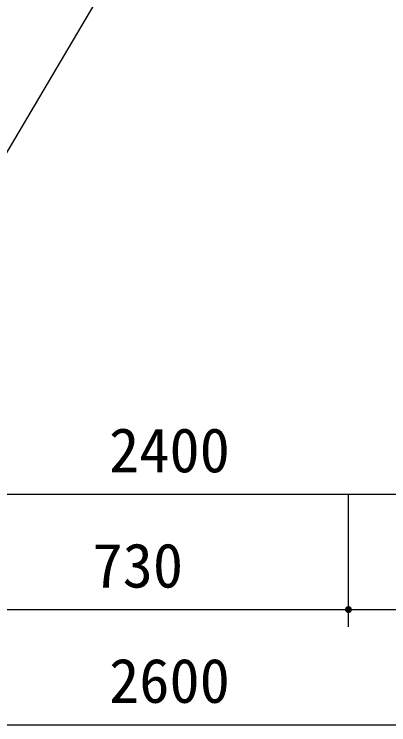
# Model space of a CAD drawing. Units: millimetres, scale not verified. Extents: x -8910 to 8910, y -6308 to 6308.
# Drawn here: x -5121 to -4472, y -712 to 521 of the extents above; entities that cross this region are included whole.
import ezdxf
from ezdxf.enums import TextEntityAlignment as Align

# ---------------------------------------------------------------- set-up
doc = ezdxf.new("R2010")
doc.units = ezdxf.units.MM
doc.header["$LTSCALE"] = 30
for name, color, linetype, lineweight in [('0-0_製作', 5, 'Continuous', 25), ('0-2_機器', 2, 'Continuous', 25), ('0-7_文字', 7, 'Continuous', 25)]:
    doc.layers.add(name, color=color, linetype=linetype, lineweight=lineweight)
doc.styles.add('ＭＳ ゴシック', font='')
doc.styles.get('ＭＳ ゴシック').set_extended_font_data('MS Gothic')

msp = doc.modelspace()

# ---------------------------------------------------------------- linework, layer by layer
at = {"layer": '0-0_製作', "color": 2}
msp.add_line((-4541.8, -542.18), (-4541.8, -312.18), dxfattribs=at)
at = {"layer": '0-0_製作'}
for points in [[(-4547.79, -511.81), (-4541.8, -512.18), (-4547.8, -512.18)], [(-4547.8, -512.18), (-4547.61, -513.68), (-4547.75, -512.94)], [(-4541.8, -512.18), (-4547.61, -513.68), (-4547.8, -512.18)], [(-4547.69, -511.06), (-4541.8, -512.18), (-4547.79, -511.81)], [(-4547.51, -510.33), (-4541.8, -512.18), (-4547.69, -511.06)], [(-4541.8, -512.18), (-4547.38, -514.39), (-4547.61, -513.68)], [(-4547.23, -509.63), (-4541.8, -512.18), (-4547.51, -510.33)], [(-4541.8, -512.18), (-4547.06, -515.07), (-4547.38, -514.39)], [(-4546.87, -508.97), (-4541.8, -512.18), (-4547.23, -509.63)], [(-4541.8, -512.18), (-4546.65, -515.71), (-4547.06, -515.07)], [(-4546.42, -508.36), (-4541.8, -512.18), (-4546.87, -508.97)], [(-4541.8, -512.18), (-4546.17, -516.29), (-4546.65, -515.71)], [(-4545.91, -507.81), (-4541.8, -512.18), (-4546.42, -508.36)], [(-4541.8, -512.18), (-4545.62, -516.81), (-4546.17, -516.29)], [(-4545.33, -507.33), (-4541.8, -512.18), (-4545.91, -507.81)], [(-4541.8, -512.18), (-4545.01, -517.25), (-4545.62, -516.81)], [(-4544.69, -506.93), (-4541.8, -512.18), (-4545.33, -507.33)], [(-4541.8, -512.18), (-4544.35, -517.61), (-4545.01, -517.25)], [(-4544.01, -506.61), (-4541.8, -512.18), (-4544.69, -506.93)], [(-4541.8, -512.18), (-4543.65, -517.89), (-4544.35, -517.61)], [(-4543.29, -506.37), (-4541.8, -512.18), (-4544.01, -506.61)], [(-4541.8, -512.18), (-4542.92, -518.08), (-4543.65, -517.89)], [(-4542.55, -506.23), (-4541.8, -512.18), (-4543.29, -506.37)], [(-4541.8, -512.18), (-4542.18, -518.17), (-4542.92, -518.08)], [(-4541.8, -506.18), (-4541.8, -512.18), (-4542.55, -506.23)], [(-4541.8, -512.18), (-4541.8, -518.18), (-4542.18, -518.17)], [(-4541.8, -506.18), (-4535.8, -512.18), (-4541.8, -512.18)], [(-4541.42, -506.2), (-4535.8, -512.18), (-4541.8, -506.18)], [(-4541.8, -512.18), (-4541.05, -518.14), (-4541.8, -518.18)], [(-4535.8, -512.18), (-4541.05, -518.14), (-4541.8, -512.18)], [(-4540.68, -506.29), (-4535.8, -512.18), (-4541.42, -506.2)], [(-4535.8, -512.18), (-4540.31, -518), (-4541.05, -518.14)], [(-4539.95, -506.48), (-4535.8, -512.18), (-4540.68, -506.29)], [(-4535.8, -512.18), (-4539.59, -517.76), (-4540.31, -518)], [(-4539.24, -506.75), (-4535.8, -512.18), (-4539.95, -506.48)], [(-4535.8, -512.18), (-4538.91, -517.44), (-4539.59, -517.76)], [(-4538.58, -507.12), (-4535.8, -512.18), (-4539.24, -506.75)], [(-4535.8, -512.18), (-4538.27, -517.04), (-4538.91, -517.44)], [(-4537.97, -507.56), (-4535.8, -512.18), (-4538.58, -507.12)], [(-4535.8, -512.18), (-4537.69, -516.56), (-4538.27, -517.04)], [(-4537.43, -508.08), (-4535.8, -512.18), (-4537.97, -507.56)], [(-4535.8, -512.18), (-4537.18, -516.01), (-4537.69, -516.56)], [(-4536.95, -508.66), (-4535.8, -512.18), (-4537.43, -508.08)], [(-4535.8, -512.18), (-4536.73, -515.4), (-4537.18, -516.01)], [(-4536.54, -509.29), (-4535.8, -512.18), (-4536.95, -508.66)], [(-4535.8, -512.18), (-4536.37, -514.74), (-4536.73, -515.4)], [(-4536.22, -509.98), (-4535.8, -512.18), (-4536.54, -509.29)], [(-4535.8, -512.18), (-4536.09, -514.04), (-4536.37, -514.74)], [(-4535.99, -510.69), (-4535.8, -512.18), (-4536.22, -509.98)], [(-4535.8, -512.18), (-4535.91, -513.31), (-4536.09, -514.04)], [(-4535.85, -511.43), (-4535.8, -512.18), (-4535.99, -510.69)], [(-4535.8, -512.18), (-4535.81, -512.56), (-4535.91, -513.31)]]:
    msp.add_solid(points, dxfattribs=at)
at = {"layer": '0-2_機器'}
for p, q in [((-6051.8, -312.18), (-3651.8, -312.18)), ((-5271.8, -512.18), (-4541.8, -512.18)), ((-4541.8, -512.18), (-4091.8, -512.18)), ((-6151.8, -712.18), (-3551.8, -712.18))]:
    msp.add_line(p, q, dxfattribs=at)
at = {"layer": '0-7_文字', "color": 3}
msp.add_line((-5167.29, 224.53), (-4499.37, 1357.74), dxfattribs=at)

# ---------------------------------------------------------------- texts
at = {"layer": '0-0_製作', "color": 4, "style": 'ＭＳ ゴシック'}
for s, p in [('2400', (-4956.8, -297.18)), ('730', (-4985.55, -497.18)), ('2600', (-4956.8, -697.18))]:
    msp.add_text(s, height=76.98, dxfattribs=at).set_placement(p, align=Align.BOTTOM_LEFT)

doc.saveas('drawing.dxf')
